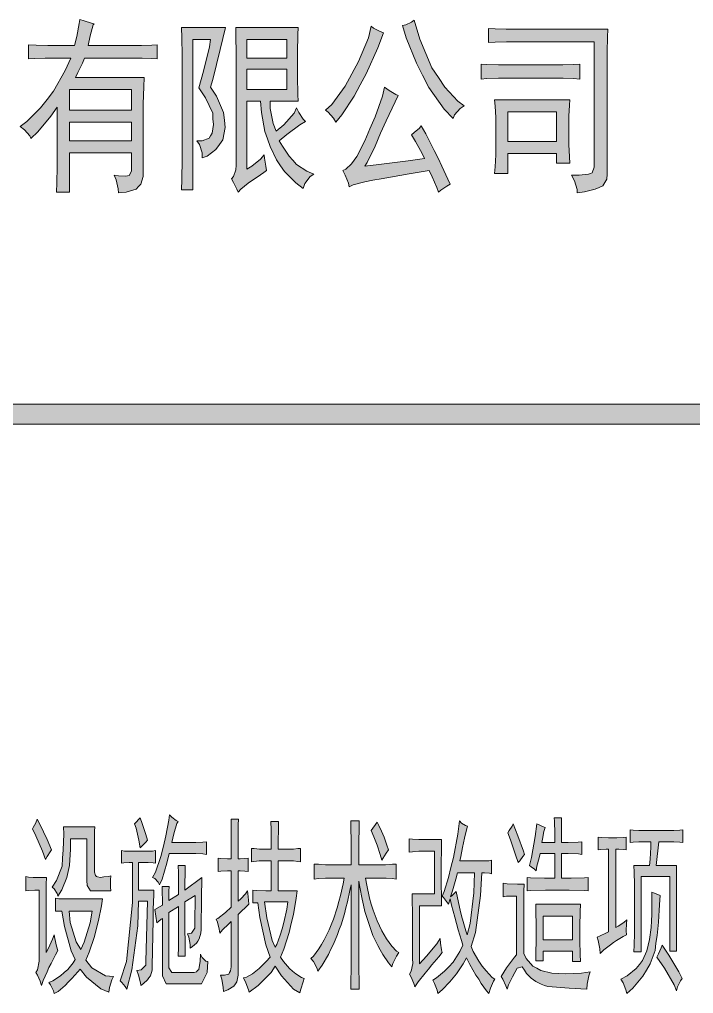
# Model space of a CAD drawing. Header units: millimetres. Extents: x -30643 to 86172, y -19411 to 63186.
# Drawn here: x 81743 to 83744, y -7456 to -4565 of the extents above; entities that cross this region are included whole.
import ezdxf

# ---------------------------------------------------------------- set-up
doc = ezdxf.new("R2010")
doc.units = ezdxf.units.MM

msp = doc.modelspace()

# ---------------------------------------------------------------- hatches: boundary and pattern name
h = msp.add_hatch(color=0)
h.paths.add_polyline_path([(81744.8, -4883.2), (81765.2, -4867.7), (81805.3, -4827.6), (81825, -4802.3), (81844, -4777.7), (81879.2, -4716.4), (81895.4, -4679.9), (81832.1, -4679.9), (81819.4, -4679.9), (81788.4, -4681.3), (81770.1, -4682), (81770.1, -4640.4), (81792.7, -4641.1), (81827.1, -4642.6), (81839.1, -4642.6), (81906, -4642.6), (81913, -4615.8), (81920.7, -4577.1), (81922.1, -4565.2), (81934.8, -4569.4), (81956.6, -4576.4), (81964.4, -4578.5), (81961.5, -4581.3), (81953.1, -4613.7), (81946.8, -4642.6), (82089.6, -4642.6), (82105.1, -4642.6), (82136.1, -4641.1), (82151.5, -4640.4), (82151.5, -4682), (82136.1, -4681.3), (82107.2, -4679.9), (82095.2, -4679.9), (81936.2, -4679.9), (81929.9, -4694.6), (81916.5, -4722.8), (81909.5, -4737.6), (82112.8, -4737.6), (82112.1, -4765), (82110.7, -4815), (82110.7, -4836.8), (82110.7, -5015.5), (82110.7, -5031), (82103.7, -5054.2), (82096.7, -5061.2), (82089.6, -5068.3), (82060.1, -5077.4), (82036.8, -5079.5), (82036.1, -5067.6), (82029.8, -5040.8), (82024.2, -5026.8), (82037.5, -5028.9), (82057.2, -5030.3), (82063.6, -5028.9), (82069.2, -5028.2), (82075.5, -5015.5), (82075.5, -5005), (82075.5, -4960.6), (81891.9, -4960.6), (81891.9, -5077.4), (81853.2, -5077.4), (81853.9, -5050), (81854.6, -5002.8), (81854.6, -4982.4), (81854.6, -4825.5), (81836.3, -4852.3), (81797.6, -4898.7), (81777.2, -4918.4), (81773.7, -4910.7), (81757.5, -4893.1)])
h.paths.add_polyline_path([(82075.5, -4834.7), (82075.5, -4772.7), (81891.9, -4772.7), (81891.9, -4834.7)])
h.paths.add_polyline_path([(82075.5, -4925.4), (82075.5, -4869.8), (81891.9, -4869.8), (81891.9, -4925.4)])
h = msp.add_hatch(color=0)
h.dxf.hatch_style = 2
h.paths.add_polyline_path([(82915, -4567.3), (82931.9, -4623.6), (82967.8, -4708.7), (82986.8, -4737.6), (83005.8, -4766.4), (83044.5, -4807.9), (83063.5, -4821.3), (83051.5, -4829), (83034.7, -4848), (83030.4, -4858.6), (83003.7, -4831.1), (82958.7, -4767.1), (82939.7, -4730.5), (82921.4, -4694.6), (82891.1, -4620), (82879.8, -4582.7), (82889.7, -4580.6), (82907.3, -4572.9)])
h = msp.add_hatch(color=0)
h.dxf.hatch_style = 2
h.paths.add_polyline_path([(82354.9, -4589.1), (82338.7, -4654.5), (82316.9, -4743.2), (82310.6, -4766.4), (82328.2, -4792.4), (82348.6, -4841), (82351.4, -4863.5), (82354.2, -4885.3), (82346.5, -4921.9), (82336.6, -4936), (82326.1, -4950.8), (82300.7, -4970.5), (82285.9, -4976.1), (82285.2, -4961.3), (82277.5, -4936), (82269.8, -4925.4), (82285.9, -4925.4), (82306.4, -4917.7), (82310.6, -4910), (82315.5, -4902.2), (82319, -4876.9), (82317.6, -4860), (82316.9, -4843.1), (82295.8, -4797.4), (82275.4, -4768.5), (82289.5, -4718.6), (82307.1, -4646.8), (82310.6, -4625), (82257.8, -4625), (82257.8, -5071.1), (82224, -5071.1), (82224.7, -5040.1), (82226.1, -4979.6), (82226.1, -4949.4), (82226.1, -4691.1), (82226.1, -4671.4), (82224.7, -4620), (82224, -4589.1)])
h = msp.add_hatch(color=0)
h.paths.add_polyline_path([(82570.2, -4589.1), (82569.5, -4609.5), (82568.8, -4664.4), (82568.8, -4699.6), (82568.8, -4734), (82569.5, -4788.2), (82570.2, -4807.9), (82487.2, -4807.9), (82487.2, -4829), (82496.3, -4873.4), (82505.5, -4896.6), (82528, -4877.6), (82558.3, -4843.1), (82565.3, -4827.6), (82572.3, -4841), (82585.7, -4861.4), (82592, -4867.7), (82575.9, -4877.6), (82537.2, -4906.4), (82513.9, -4925.4), (82523.8, -4941.6), (82544.2, -4970.5), (82554.7, -4982.4), (82565.3, -4995.1), (82596.3, -5015.5), (82616.7, -5024.7), (82606.1, -5031), (82589.9, -5052.1), (82585, -5066.9), (82563.2, -5050), (82530.1, -5016.2), (82518.2, -4999.3), (82506.2, -4981.7), (82487.2, -4942.3), (82479.5, -4919.8), (82471.7, -4897.3), (82461.9, -4841), (82459, -4807.9), (82418.2, -4807.9), (82418.2, -5009.2), (82433, -5000), (82458.3, -4979.6), (82469.6, -4967), (82471, -4976.8), (82474.5, -5000), (82476.6, -5013.4), (82468.9, -5019), (82448.5, -5033.1), (82435.1, -5042.2), (82422.5, -5051.4), (82400.6, -5069), (82392.2, -5077.4), (82388.7, -5069), (82378.8, -5048.6), (82372.5, -5038), (82378.1, -5031), (82385.2, -5011.3), (82386.6, -4997.9), (82386.6, -4686.9), (82386.6, -4664.4), (82385.9, -4615.8), (82385.2, -4589.1)])
h.paths.add_polyline_path([(82537.2, -4772.7), (82537.2, -4712.9), (82418.2, -4712.9), (82418.2, -4772.7)])
h.paths.add_polyline_path([(82537.2, -4679.9), (82537.2, -4625), (82418.2, -4625), (82418.2, -4679.9)])
h = msp.add_hatch(color=0)
h.dxf.hatch_style = 2
h.paths.add_polyline_path([(82823.6, -4604.6), (82806.7, -4648.9), (82772.2, -4726.3), (82754.6, -4759.4), (82737, -4792.4), (82700.4, -4848), (82682.1, -4869.8), (82675.1, -4857.9), (82659.6, -4840.3), (82651.9, -4834.7), (82670.2, -4817.1), (82709.6, -4762.9), (82730, -4726.3), (82749.7, -4689.7), (82779.2, -4619.3), (82787.7, -4584.9), (82794, -4590.5), (82811.6, -4600.3)])
h = msp.add_hatch(color=0)
h.dxf.hatch_style = 2
h.paths.add_polyline_path([(83489.9, -4594), (83488.5, -4617.9), (83487.8, -4660.9), (83487.8, -4679.9), (83487.8, -5024.7), (83487.1, -5038.7), (83475.2, -5058.4), (83463.9, -5063.4), (83452.6, -5068.3), (83421, -5076.7), (83399.2, -5079.5), (83399.2, -5069.7), (83390.7, -5043.7), (83381.6, -5026.8), (83404.8, -5026.8), (83432.9, -5024.7), (83438.6, -5022.5), (83443.5, -5020.4), (83449.1, -5003.5), (83449.1, -4989.5), (83449.1, -4631.3), (83204.9, -4631.3), (83189.5, -4631.3), (83155, -4632.7), (83136, -4633.4), (83136, -4591.9), (83155, -4592.6), (83188.1, -4594), (83203.5, -4594)])
h = msp.add_hatch(color=0)
h.dxf.hatch_style = 2
h.paths.add_polyline_path([(83345, -4699.6), (83356.2, -4699.6), (83387.2, -4698.9), (83406.9, -4697.4), (83406.9, -4741.8), (83387.9, -4740.4), (83357.6, -4739.7), (83346.4, -4739.7), (83182.4, -4739.7), (83165.5, -4739.7), (83131.1, -4740.4), (83113.5, -4741.8), (83113.5, -4697.4), (83131.1, -4698.9), (83165.5, -4699.6), (83182.4, -4699.6)])
h = msp.add_hatch(color=0)
h.dxf.hatch_style = 2
h.paths.add_polyline_path([(82945.3, -4978.2), (82938.3, -4962.7), (82918.6, -4927.5), (82906.6, -4907.8), (82915, -4900.8), (82930.5, -4887.4), (82936.1, -4881.1), (82949.5, -4905), (82974.1, -4953.6), (82986.1, -4976.8), (82997.4, -5000.7), (83015, -5038.7), (83021.3, -5053.5), (83011.4, -5059.8), (82994.5, -5071.8), (82987.5, -5077.4), (82982.6, -5064.1), (82968.5, -5032.4), (82959.4, -5013.4), (82900.3, -5023.2), (82816.5, -5038), (82792.6, -5042.2), (82768, -5046.5), (82733.5, -5056.3), (82722.2, -5061.9), (82720.1, -5051.4), (82710.3, -5026.8), (82703.2, -5013.4), (82711.7, -5009.2), (82728.6, -4993.7), (82737, -4982.4), (82744.7, -4971.9), (82768, -4925.4), (82783.4, -4889.5), (82798.9, -4854.4), (82820.7, -4792.4), (82827.1, -4766.4), (82840.4, -4776.3), (82860.1, -4788.2), (82867.2, -4790.3), (82858, -4809.3), (82832, -4865.6), (82815.1, -4902.9), (82798.9, -4940.9), (82775.7, -4989.5), (82768.7, -5000), (82809.5, -4995.8), (82897.4, -4984.5)])
h = msp.add_hatch(color=0)
h.paths.add_polyline_path([(83376.6, -4803.7), (83375.9, -4819.2), (83374.5, -4852.3), (83374.5, -4869.8), (83374.5, -4918.4), (83374.5, -4936), (83375.9, -4972.6), (83376.6, -4991.6), (83337.9, -4991.6), (83337.9, -4962.7), (83193, -4962.7), (83193, -5022.5), (83153.6, -5022.5), (83155.7, -5002.8), (83157.1, -4967), (83157.1, -4951.5), (83157.1, -4869.8), (83157.1, -4855.8), (83155.7, -4822.7), (83153.6, -4803.7)])
h.paths.add_polyline_path([(83337.9, -4927.5), (83337.9, -4838.9), (83193, -4838.9), (83193, -4927.5)])
h = msp.add_hatch(color=0)
h.dxf.hatch_style = 2
h.paths.add_polyline_path([(77371.4, -5766.3), (77371.4, -5707.2), (84229.5, -5707.2), (84229.5, -5766.3)])
h = msp.add_hatch(color=0)
h.dxf.hatch_style = 2
h.paths.add_polyline_path([(82101.6, -6934.4), (82107.2, -6951.3), (82117.8, -6984.4), (82122.7, -7000.6), (82117.8, -7006.2), (82107.2, -7017.5), (82101.6, -7023.1), (82097.4, -7000.6), (82089.6, -6965.4), (82084.7, -6952), (82089.6, -6947.8), (82097.4, -6938.7)])
h = msp.add_hatch(color=0)
h.dxf.hatch_style = 2
h.paths.add_polyline_path([(82214.2, -6945.7), (82210.6, -6951.3), (82201.5, -6982.3), (82195.2, -7007.6), (82257.1, -7007.6), (82266.9, -7007.6), (82287.4, -7006.2), (82297.9, -7005.5), (82297.9, -7042.8), (82287.4, -7041.4), (82266.9, -7040.7), (82257.1, -7040.7), (82187.4, -7040.7), (82180.4, -7069.5), (82166.3, -7116), (82158.6, -7133.6), (82155.1, -7125.8), (82144.5, -7114.6), (82138.2, -7111.1), (82146.6, -7095.6), (82162.8, -7049.1), (82170.5, -7018.2), (82177.6, -6987.9), (82186.7, -6941.5), (82188.8, -6926), (82195.9, -6932.3), (82208.5, -6942.2)])
h = msp.add_hatch(color=0)
h.dxf.hatch_style = 2
h.paths.add_polyline_path([(83303.5, -6963.3), (83299.9, -6975.3), (83295.7, -6997.8), (83294.3, -7007.6), (83332.3, -7007.6), (83332.3, -6980.9), (83331.6, -6944.3), (83330.9, -6934.4), (83352.7, -6934.4), (83352.7, -6945.7), (83352, -6982.3), (83352, -7007.6), (83371.7, -7007.6), (83402, -7006.2), (83412.5, -7005.5), (83412.5, -7042.8), (83402.7, -7041.4), (83372.4, -7040.7), (83352, -7040.7), (83352, -7113.2), (83380.9, -7113.2), (83421, -7112.5), (83431.5, -7111.1), (83431.5, -7151.2), (83421, -7149.8), (83375.2, -7149.1), (83340.1, -7149.1), (83304.9, -7149.1), (83260.5, -7149.8), (83250, -7151.2), (83250, -7111.1), (83260.5, -7112.5), (83301.4, -7113.2), (83332.3, -7113.2), (83332.3, -7040.7), (83288.7, -7040.7), (83285.9, -7052.7), (83279.5, -7078), (83276.7, -7091.4), (83271.8, -7087.1), (83261.9, -7079.4), (83257, -7075.9), (83263.4, -7052), (83274.6, -6990), (83278.8, -6952), (83284.5, -6954.1), (83296.4, -6959.8)])
h = msp.add_hatch(color=0)
h.dxf.hatch_style = 2
h.paths.add_polyline_path([(81795.5, -6938.7), (81803.9, -6953.4), (81825.7, -6998.5), (81838.4, -7029.4), (81834.2, -7035.1), (81825, -7049.1), (81820.8, -7058.3), (81811.7, -7033), (81791.3, -6987.9), (81781.4, -6967.5), (81784.2, -6963.3), (81791.3, -6949.2)])
h = msp.add_hatch(color=0)
h.dxf.hatch_style = 2
h.paths.add_polyline_path([(81963.7, -7151.2), (81953.8, -7151.2), (81944, -7135.7), (81943.3, -7120.2), (81943.3, -6996.4), (81894.7, -6996.4), (81894.7, -7027.3), (81891.2, -7075.9), (81887.7, -7093.5), (81884.1, -7111.1), (81868.7, -7147.7), (81857.4, -7166.7), (81855.3, -7158.9), (81846.1, -7145.5), (81839.8, -7139.9), (81853.2, -7120.9), (81869.4, -7078), (81870.8, -7054.1), (81872.9, -7029.4), (81874.3, -6983), (81873.6, -6961.2), (81966.5, -6961.2), (81965.8, -6974.5), (81965.8, -7007.6), (81965.8, -7027.3), (81965.8, -7087.1), (81965.8, -7095.6), (81968.6, -7106.1), (81971.4, -7108.2), (81974.9, -7109.7), (81983.4, -7111.1), (81989, -7110.4), (81993.9, -7109.7), (82007.3, -7108.2), (82014.3, -7106.8), (82012.9, -7118.1), (82012.9, -7139.9), (82014.3, -7151.2)])
h = msp.add_hatch(color=0)
h.dxf.hatch_style = 2
h.paths.add_polyline_path([(82420.3, -7151.2), (82421, -7158.9), (82423.2, -7178.6), (82423.9, -7190.6), (82416.1, -7198.3), (82399.9, -7213.8), (82392.2, -7221.5), (82392.2, -7387.6), (82392.2, -7401), (82388.7, -7420.7), (82384.5, -7427), (82379.5, -7434.1), (82361.9, -7444.6), (82348.6, -7449.5), (82347.9, -7438.3), (82343.6, -7413.6), (82340.1, -7401), (82351.4, -7401.7), (82364.8, -7398.2), (82366.9, -7393.2), (82369.7, -7388.3), (82371.8, -7376.3), (82371.8, -7370), (82371.8, -7241.9), (82363.3, -7249.7), (82345.8, -7267.3), (82338, -7277.1), (82335.9, -7265.2), (82331, -7244.1), (82326.8, -7234.9), (82332.4, -7232.8), (82354.9, -7215.2), (82371.8, -7199.7), (82371.8, -7091.4), (82360.5, -7091.4), (82340.8, -7092.8), (82333.1, -7093.5), (82333.1, -7054.1), (82340.8, -7054.8), (82360.5, -7056.2), (82371.8, -7056.2), (82371.8, -7016.1), (82371.8, -6957.7), (82371.1, -6938.7), (82392.9, -6938.7), (82392.2, -6955.5), (82392.2, -7014), (82392.2, -7056.2), (82397.8, -7056.2), (82412.6, -7054.8), (82421.8, -7054.1), (82421.8, -7093.5), (82412.6, -7092.8), (82397.8, -7091.4), (82392.2, -7091.4), (82392.2, -7182.1), (82399.9, -7175.1), (82414, -7159.6)])
h = msp.add_hatch(color=0)
h.paths.add_polyline_path([(82435.8, -7149.1), (82447.8, -7149.8), (82474.5, -7151.2), (82490, -7151.2), (82490, -7062.5), (82464.7, -7062.5), (82454.8, -7062.5), (82438.6, -7063.9), (82431.6, -7064.6), (82431.6, -7025.2), (82440, -7025.9), (82455.5, -7027.3), (82462.6, -7027.3), (82490, -7027.3), (82490, -7010.4), (82490, -6969.6), (82489.3, -6945.7), (82512.5, -6945.7), (82511.8, -6965.4), (82511.1, -7006.2), (82511.1, -7027.3), (82549.8, -7027.3), (82556.2, -7027.3), (82569.5, -7025.9), (82577.3, -7025.2), (82577.3, -7064.6), (82569.5, -7063.9), (82556.2, -7062.5), (82549.8, -7062.5), (82511.1, -7062.5), (82511.1, -7151.2), (82567.4, -7151.2), (82564.6, -7173), (82556.2, -7221.5), (82549.8, -7248.3), (82543.5, -7275), (82528, -7324.3), (82518.2, -7347.5), (82526.6, -7360.9), (82544.9, -7382), (82554, -7389.7), (82563.9, -7397.5), (82580.8, -7408.7), (82588.5, -7411.5), (82585, -7421.4), (82578, -7442.5), (82575.2, -7453.8), (82556.9, -7442.5), (82521, -7403.1), (82502.7, -7374.2), (82490.7, -7393.2), (82452, -7431.9), (82425.3, -7451.6), (82423.2, -7444.6), (82414.7, -7424.2), (82408.4, -7409.4), (82416.8, -7407.3), (82435.1, -7397.5), (82445, -7389.7), (82454.8, -7382), (82475.9, -7360.9), (82487.2, -7347.5), (82474.5, -7310.9), (82456.2, -7230.7), (82450.6, -7186.4), (82435.8, -7186.4)])
h.paths.add_polyline_path([(82470.3, -7184.2), (82477.3, -7231.4), (82493.5, -7298.9), (82502.7, -7318.6), (82507.6, -7310.2), (82517.5, -7282.8), (82523.1, -7263.8), (82528, -7244.8), (82536.5, -7205.4), (82540, -7184.2)])
h = msp.add_hatch(color=0)
h.dxf.hatch_style = 2
h.paths.add_polyline_path([(82727.9, -7073.8), (82727.9, -7031.5), (82727.9, -7005.5), (82727.2, -6961.2), (82726.4, -6943.6), (82751.8, -6943.6), (82751.8, -6963.3), (82751.1, -7007.6), (82751.1, -7031.5), (82751.1, -7073.8), (82820.7, -7073.8), (82829.9, -7073.8), (82850.3, -7072.4), (82861.6, -7071.7), (82861.6, -7116), (82851, -7114.6), (82831.3, -7113.2), (82821.4, -7113.2), (82770.8, -7113.2), (82774.3, -7134.3), (82782.7, -7173), (82787.7, -7190.6), (82793.3, -7208.2), (82805.3, -7240.5), (82811.6, -7254.6), (82818.6, -7269.4), (82832.7, -7294), (82840.4, -7304.6), (82848.2, -7315.1), (82862.3, -7329.9), (82869.3, -7334.1), (82862.3, -7345.4), (82851.7, -7366.5), (82848.2, -7376.3), (82838.3, -7364.4), (82821.4, -7339.8), (82813.7, -7326.4), (82806.7, -7313.7), (82792.6, -7283.5), (82786.3, -7265.9), (82779.9, -7248.3), (82768.7, -7212.4), (82764.4, -7194.1), (82760.9, -7175.8), (82753.9, -7139.9), (82751.1, -7122.3), (82751.1, -7365.1), (82751.1, -7382), (82751.8, -7420.7), (82751.8, -7442.5), (82726.4, -7442.5), (82727.2, -7420.7), (82727.9, -7382), (82727.9, -7365.1), (82727.9, -7133.6), (82724.3, -7149.8), (82716.6, -7184.2), (82712.4, -7201.8), (82708.2, -7219.4), (82698.3, -7251.8), (82692.7, -7265.9), (82687.7, -7280.6), (82675.1, -7309.5), (82667.3, -7324.3), (82660.3, -7339.8), (82641.3, -7372.1), (82629.3, -7389.7), (82625.8, -7379.9), (82616, -7360.9), (82608.2, -7352.4), (82616, -7344.7), (82632.2, -7323.6), (82639.9, -7310.2), (82647.6, -7296.8), (82662.4, -7267.3), (82668.7, -7251.8), (82675.1, -7235.6), (82686.3, -7201.1), (82691.3, -7182.8), (82696.2, -7164.5), (82703.9, -7130.1), (82706.7, -7113.2), (82660.3, -7113.2), (82651.9, -7113.2), (82630.7, -7114.6), (82618.1, -7116), (82618.1, -7071.7), (82630.7, -7072.4), (82651.2, -7073.8), (82659.6, -7073.8)])
h = msp.add_hatch(color=0)
h.dxf.hatch_style = 2
h.paths.add_polyline_path([(82805.3, -6947.8), (82809.5, -6957), (82817.9, -6974.5), (82821.4, -6983), (82825.7, -6992.1), (82834.1, -7015.4), (82839, -7029.4), (82832, -7039.3), (82822.1, -7054.8), (82819.3, -7060.4), (82813.7, -7042.8), (82804.6, -7015.4), (82801, -7005.5), (82797.5, -6995.7), (82790.5, -6978.8), (82787.7, -6972.4)])
h = msp.add_hatch(color=0)
h.paths.add_polyline_path([(83084.6, -7316.5), (83090.2, -7331.3), (83106.4, -7360.2), (83117, -7374.2), (83128.2, -7388.3), (83146.5, -7408.7), (83154.3, -7413.6), (83150.1, -7419.3), (83141.6, -7440.4), (83136.7, -7455.9), (83129.7, -7447.4), (83114.2, -7426.3), (83106.4, -7413.6), (83098, -7401.7), (83080.4, -7370), (83070.5, -7349.6), (83060.7, -7367.9), (83041, -7397.5), (83031.1, -7409.4), (83020.6, -7421.4), (82998.1, -7444.6), (82985.4, -7455.9), (82983.3, -7446), (82975.5, -7426.3), (82969.9, -7416.5), (82981.2, -7409.4), (83005.1, -7389.7), (83017.8, -7376.3), (83030.4, -7363), (83050.8, -7331.3), (83059.3, -7312.3), (83055.1, -7298.9), (83045.2, -7267.3), (83040.3, -7248.3), (83035.4, -7229.3), (83026.2, -7193.4), (83021.3, -7175.1), (83016.4, -7190.6), (83010.7, -7182.8), (83001.6, -7170.9), (82998.1, -7166.7), (83003.7, -7153.3), (83017.1, -7111.1), (83024.1, -7081.5), (83031.8, -7052), (83044.5, -6983), (83049.4, -6943.6), (83055.8, -6949.9), (83067.7, -6957.7), (83073.4, -6959.1), (83070.5, -6969.6), (83064.2, -6995), (83061.4, -7008.3), (83058.6, -7022.4), (83053, -7049.1), (83050.1, -7062.5), (83105.7, -7062.5), (83117, -7062.5), (83136.7, -7061.8), (83144.4, -7060.4), (83144.4, -7100.5), (83138.8, -7099.1), (83124, -7097.7), (83115.6, -7097.7), (83112.1, -7165.2), (83096.6, -7275)])
h.paths.add_polyline_path([(83022.7, -7168.8), (83027.6, -7165.2), (83036.1, -7157.5), (83039.6, -7153.3), (83043.1, -7172.3), (83051.5, -7208.2), (83055.8, -7225.1), (83060, -7241.9), (83068.4, -7270.1), (83072.7, -7281.4), (83081.1, -7248.3), (83092.4, -7156.8), (83094.5, -7097.7), (83043.8, -7097.7), (83038.9, -7116), (83028.3, -7151.2)])
h = msp.add_hatch(color=0)
h.dxf.hatch_style = 2
h.paths.add_polyline_path([(83242.2, -7042.8), (83238, -7049.1), (83228.9, -7061.8), (83223.9, -7067.4), (83216.2, -7044.2), (83200.7, -6999.9), (83193, -6978.8), (83197.2, -6972.4), (83205.7, -6959.1), (83209.2, -6952), (83222.5, -6987.9), (83239.4, -7033)])
h = msp.add_hatch(color=0)
h.dxf.hatch_style = 2
h.paths.add_polyline_path([(83545.5, -7281.4), (83535, -7287), (83515.3, -7298.2), (83506.8, -7304.6), (83497.7, -7310.9), (83478, -7326.4), (83466.7, -7336.9), (83466, -7323.6), (83461.1, -7298.9), (83458.3, -7288.4), (83466.7, -7284.9), (83483.6, -7277.1), (83492, -7272.9), (83492, -7027.3), (83485, -7027.3), (83469.5, -7028.7), (83461.1, -7029.4), (83461.1, -6992.1), (83470.9, -6992.8), (83492, -6994.3), (83504, -6994.3), (83516.7, -6994.3), (83536.4, -6992.8), (83544.1, -6992.1), (83544.1, -7029.4), (83537.8, -7028.7), (83522.3, -7027.3), (83513.2, -7027.3), (83513.2, -7259.5), (83520.2, -7256), (83537.1, -7244.8), (83546.2, -7237), (83545.5, -7248.3), (83544.8, -7270.1)])
h = msp.add_hatch(color=0)
h.dxf.hatch_style = 2
h.paths.add_polyline_path([(83676.4, -6972.4), (83685.6, -6972.4), (83703.2, -6971), (83712.3, -6969.6), (83712.3, -7007.6), (83703.2, -7006.2), (83685.6, -7005.5), (83676.4, -7005.5), (83641.2, -7005.5), (83639.8, -7023.1), (83635.6, -7058.3), (83633.5, -7075.9), (83694, -7075.9), (83694, -7092.8), (83693.3, -7128.7), (83693.3, -7149.1), (83693.3, -7259.5), (83693.3, -7273.6), (83694, -7308.8), (83694, -7329.9), (83673.6, -7329.9), (83673.6, -7109), (83589.2, -7109), (83589.2, -7332), (83567.3, -7332), (83568, -7312.3), (83568.8, -7277.1), (83568.8, -7261.6), (83568.8, -7149.1), (83568.8, -7132.2), (83568, -7095.6), (83567.3, -7075.9), (83613.8, -7075.9), (83615.2, -7056.9), (83617.3, -7021.7), (83618, -7005.5), (83590.6, -7005.5), (83582.1, -7005.5), (83565.2, -7006.2), (83556.1, -7007.6), (83556.1, -6969.6), (83565.2, -6971), (83582.1, -6972.4), (83590.6, -6972.4)])
h = msp.add_hatch(color=0)
h.dxf.hatch_style = 2
h.paths.add_polyline_path([(82996, -6998.5), (82996, -7023.8), (82995.3, -7075.2), (82995.3, -7100.5), (82995.3, -7125.8), (82996, -7173), (82996, -7195.5), (82931.2, -7195.5), (82931.2, -7367.9), (82951.6, -7345.4), (82981.9, -7308.1), (82991.7, -7292.6), (82993.1, -7306), (82996, -7326.4), (82998.1, -7334.1), (82988.2, -7346.8), (82967.8, -7370.7), (82957.3, -7383.4), (82947.4, -7395.3), (82927, -7421.4), (82916.4, -7436.2), (82913.6, -7426.3), (82905.9, -7407.3), (82901, -7398.2), (82905.9, -7389.7), (82910.8, -7366.5), (82910.1, -7352.4), (82910.1, -7230.7), (82910.1, -7215.2), (82909.4, -7180), (82908.7, -7159.6), (82975.5, -7159.6), (82975.5, -7033.7), (82939, -7033.7), (82929.1, -7033.7), (82910.1, -7035.1), (82900.3, -7036.5), (82900.3, -6996.4), (82910.1, -6997.8), (82929.1, -6998.5), (82939, -6998.5)])
h = msp.add_hatch(color=0)
h.dxf.hatch_style = 2
h.paths.add_polyline_path([(82146.6, -7069.5), (82139.6, -7068.1), (82125.5, -7067.4), (82117.8, -7067.4), (82096.7, -7067.4), (82096.7, -7149.1), (82142.4, -7149.1), (82141.7, -7162.4), (82140.3, -7206.1), (82140.3, -7237), (82136.8, -7374.2), (82136.8, -7386.2), (82132.5, -7403.8), (82127.6, -7409.4), (82123.4, -7415.1), (82111.4, -7426.3), (82103.7, -7431.9), (82102.3, -7424.2), (82096, -7401.7), (82091.7, -7387.6), (82104.4, -7385.5), (82117.8, -7372.1), (82117.8, -7360.9), (82122.7, -7182.1), (82096, -7182.1), (82094.5, -7254.6), (82077, -7385.5), (82061.5, -7442.5), (82057.2, -7434.8), (82047.4, -7422.8), (82041.8, -7418.6), (82060.8, -7360.9), (82079.1, -7185.7), (82078.4, -7067.4), (82069.2, -7067.4), (82053, -7068.1), (82046, -7069.5), (82046, -7031.5), (82055.1, -7033), (82079.8, -7033.7), (82096, -7033.7), (82112.1, -7033.7), (82138.2, -7033), (82146.6, -7031.5)])
h = msp.add_hatch(color=0)
h.dxf.hatch_style = 2
h.paths.add_polyline_path([(82167.7, -7193.4), (82167.7, -7180.7), (82167, -7153.3), (82166.3, -7137.8), (82187.4, -7137.8), (82186.7, -7151.9), (82186.7, -7173), (82186.7, -7180), (82214.9, -7162.4), (82214.9, -7141.3), (82214.9, -7097.7), (82214.2, -7075.9), (82235.3, -7075.9), (82234.6, -7095.6), (82233.9, -7132.2), (82233.9, -7149.1), (82284.5, -7111.1), (82284.5, -7128), (82283.8, -7156.8), (82283.8, -7168.8), (82282.4, -7265.9), (82281.7, -7277.1), (82276.8, -7294), (82272.6, -7300.4), (82269.1, -7306), (82257.1, -7316.5), (82249.4, -7321.5), (82249.4, -7310.2), (82245.8, -7289.1), (82241.6, -7279.2), (82253.6, -7277.1), (82264.1, -7262.4), (82264.1, -7250.4), (82264.8, -7164.5), (82233.9, -7184.2), (82233.9, -7244.1), (82234.6, -7324.3), (82235.3, -7345.4), (82214.2, -7345.4), (82214.9, -7318.6), (82214.9, -7244.8), (82214.9, -7197.6), (82186.7, -7215.2), (82186.7, -7365.1), (82186.7, -7379.9), (82195.9, -7393.9), (82205, -7393.9), (82256.4, -7393.9), (82261.3, -7393.9), (82269.1, -7391.1), (82271.9, -7387.6), (82275.4, -7384.1), (82279.6, -7360.2), (82280.3, -7339.1), (82285.2, -7348.9), (82296.5, -7360.2), (82302.1, -7360.9), (82300, -7393.9), (82283.8, -7427), (82270.5, -7427), (82189.5, -7427), (82179, -7427), (82167.7, -7403.1), (82167.7, -7378.5), (82167.7, -7232.8), (82163.5, -7234.9), (82155.8, -7241.9), (82150.8, -7246.2), (82144.5, -7206.1)])
h = msp.add_hatch(color=0)
h.dxf.hatch_style = 2
h.paths.add_polyline_path([(81822.9, -7111.1), (81822.2, -7131.5), (81822.2, -7175.1), (81822.2, -7199.7), (81822.2, -7334.1), (81829.3, -7321.5), (81841.2, -7294.7), (81846.1, -7281.4), (81847.6, -7292.6), (81853.2, -7315.8), (81857.4, -7327.8), (81850.4, -7341.2), (81837, -7366.5), (81830.7, -7378.5), (81825, -7391.1), (81813.8, -7417.2), (81808.8, -7431.9), (81804.6, -7419.3), (81796.2, -7401), (81792, -7393.9), (81796.2, -7385.5), (81801.1, -7360.2), (81801.1, -7343.3), (81801.1, -7149.1), (81789.1, -7149.1), (81770.1, -7149.8), (81762.4, -7151.2), (81762.4, -7109), (81769.4, -7110.4), (81784.2, -7111.1), (81792, -7111.1)])
h = msp.add_hatch(color=0)
h.dxf.hatch_style = 2
h.paths.add_polyline_path([(83173.3, -7405.2), (83189.5, -7379.9), (83212.7, -7347.5), (83219, -7341.2), (83219, -7166.7), (83209.2, -7166.7), (83188.8, -7167.4), (83179.6, -7168.8), (83179.6, -7128.7), (83190.9, -7130.1), (83221.8, -7131.5), (83241.5, -7131.5), (83240.8, -7151.9), (83240.1, -7185.7), (83240.1, -7197.6), (83240.1, -7336.9), (83247.2, -7352.4), (83266.9, -7374.2), (83278.8, -7380.6), (83290.8, -7387.6), (83323.9, -7395.3), (83344.3, -7396.1), (83364.7, -7397.5), (83411.8, -7395.3), (83437.9, -7391.8), (83433.6, -7403.1), (83428.7, -7428.4), (83428, -7442.5), (83375.2, -7440.4), (83311.9, -7434.8), (83302.1, -7431.9), (83292.2, -7428.4), (83276, -7420), (83269, -7415.1), (83262.7, -7410.1), (83248.6, -7396.1), (83242.2, -7386.2), (83235.2, -7377.1), (83221.1, -7380.6), (83214.1, -7393.2), (83206.4, -7405.9), (83195.1, -7430.5), (83190.9, -7442.5), (83186.7, -7432.6), (83178.2, -7413.6)])
h = msp.add_hatch(color=0)
h.dxf.hatch_style = 2
h.paths.add_polyline_path([(83645.5, -7164.5), (83644.7, -7177.9), (83642.6, -7208.2), (83641.2, -7226.5), (83640.5, -7244.1), (83636.3, -7283.5), (83632.8, -7306), (83630, -7327.8), (83615.9, -7367.9), (83604.6, -7386.2), (83594.1, -7404.5), (83564.5, -7439.7), (83546.2, -7455.9), (83543.4, -7444.6), (83535, -7424.2), (83528.6, -7413.6), (83546.9, -7403.8), (83574.4, -7382), (83583.5, -7370), (83592.7, -7357.4), (83606, -7329.2), (83609.6, -7312.3), (83613.8, -7295.4), (83618.7, -7259.5), (83619.4, -7240.5), (83620.1, -7221.5), (83620.1, -7178.6), (83620.1, -7155.4), (83625.7, -7157.5), (83638.4, -7162.4)])
h = msp.add_hatch(color=0)
h.paths.add_polyline_path([(81850.4, -7173), (81859.5, -7174.4), (81879.2, -7175.1), (81890.5, -7175.1), (81989.7, -7175.1), (81986.9, -7195.5), (81977.7, -7239.1), (81971.4, -7262.4), (81965.8, -7286.3), (81950.3, -7333.4), (81940.4, -7356.6), (81958, -7379.9), (81998.8, -7403.8), (82022.1, -7405.2), (82017.1, -7415.1), (82010.8, -7438.3), (82008.7, -7451.6), (81984.8, -7441.8), (81942.5, -7407.3), (81923.5, -7383.4), (81916.5, -7391.8), (81898.9, -7411.5), (81889.1, -7421.4), (81879.2, -7431.9), (81858.1, -7449.5), (81846.1, -7455.9), (81844, -7447.4), (81835.6, -7430.5), (81830, -7422.8), (81841.9, -7418.6), (81864.4, -7403.8), (81875.7, -7393.9), (81886.3, -7384.1), (81902.4, -7364.4), (81908.1, -7354.5), (81896.1, -7329.2), (81876.4, -7257.4), (81868.7, -7211), (81850.4, -7211)])
h.paths.add_polyline_path([(81925, -7325.7), (81935.5, -7303.2), (81953.1, -7246.2), (81958.7, -7211), (81890.5, -7211), (81894, -7244.8), (81911.6, -7302.5)])
h = msp.add_hatch(color=0)
h.paths.add_polyline_path([(83408.3, -7190.6), (83407.6, -7213.1), (83406.9, -7256), (83406.9, -7277.1), (83406.9, -7298.2), (83407.6, -7339.8), (83408.3, -7360.9), (83385.1, -7360.9), (83385.1, -7329.9), (83297.8, -7329.9), (83297.8, -7358.8), (83276, -7358.8), (83276, -7337.6), (83276.7, -7295.4), (83276.7, -7275), (83276.7, -7253.9), (83276, -7211.7), (83276, -7190.6)])
h.paths.add_polyline_path([(83385.1, -7296.8), (83385.1, -7226.5), (83297.8, -7226.5), (83297.8, -7296.8)])
h = msp.add_hatch(color=0)
h.dxf.hatch_style = 2
h.paths.add_polyline_path([(83651.1, -7312.3), (83670.8, -7341.9), (83700.3, -7391.8), (83710.9, -7411.5), (83705.3, -7418.6), (83696.8, -7436.2), (83693.3, -7447.4), (83687, -7430.5), (83658.1, -7380.6), (83634.9, -7347.5), (83640.5, -7337.6), (83648.3, -7320.1)])

# ---------------------------------------------------------------- linework, layer by layer
at = {"color": 0, "lineweight": 0}
for points in [[(81744.8, -4883.2), (81765.2, -4867.7), (81805.3, -4827.6), (81825, -4802.3), (81844, -4777.7), (81879.2, -4716.4), (81895.4, -4679.9), (81832.1, -4679.9), (81819.4, -4679.9), (81788.4, -4681.3), (81770.1, -4682), (81770.1, -4640.4), (81792.7, -4641.1), (81827.1, -4642.6), (81839.1, -4642.6), (81906, -4642.6), (81913, -4615.8), (81920.7, -4577.1), (81922.1, -4565.2), (81934.8, -4569.4), (81956.6, -4576.4), (81964.4, -4578.5), (81961.5, -4581.3), (81953.1, -4613.7), (81946.8, -4642.6), (82089.6, -4642.6), (82105.1, -4642.6), (82136.1, -4641.1), (82151.5, -4640.4), (82151.5, -4682), (82136.1, -4681.3), (82107.2, -4679.9), (82095.2, -4679.9), (81936.2, -4679.9), (81929.9, -4694.6), (81916.5, -4722.8), (81909.5, -4737.6), (82112.8, -4737.6), (82112.1, -4765), (82110.7, -4815), (82110.7, -4836.8), (82110.7, -5015.5), (82110.7, -5031), (82103.7, -5054.2), (82096.7, -5061.2), (82089.6, -5068.3), (82060.1, -5077.4), (82036.8, -5079.5), (82036.1, -5067.6), (82029.8, -5040.8), (82024.2, -5026.8), (82037.5, -5028.9), (82057.2, -5030.3), (82063.6, -5028.9), (82069.2, -5028.2), (82075.5, -5015.5), (82075.5, -5005), (82075.5, -4960.6), (81891.9, -4960.6), (81891.9, -5077.4), (81853.2, -5077.4), (81853.9, -5050), (81854.6, -5002.8), (81854.6, -4982.4), (81854.6, -4825.5), (81836.3, -4852.3), (81797.6, -4898.7), (81777.2, -4918.4), (81773.7, -4910.7), (81757.5, -4893.1)], [(82915, -4567.3), (82931.9, -4623.6), (82967.8, -4708.7), (82986.8, -4737.6), (83005.8, -4766.4), (83044.5, -4807.9), (83063.5, -4821.3), (83051.5, -4829), (83034.7, -4848), (83030.4, -4858.6), (83003.7, -4831.1), (82958.7, -4767.1), (82939.7, -4730.5), (82921.4, -4694.6), (82891.1, -4620), (82879.8, -4582.7), (82889.7, -4580.6), (82907.3, -4572.9)], [(82354.9, -4589.1), (82338.7, -4654.5), (82316.9, -4743.2), (82310.6, -4766.4), (82328.2, -4792.4), (82348.6, -4841), (82351.4, -4863.5), (82354.2, -4885.3), (82346.5, -4921.9), (82336.6, -4936), (82326.1, -4950.8), (82300.7, -4970.5), (82285.9, -4976.1), (82285.2, -4961.3), (82277.5, -4936), (82269.8, -4925.4), (82285.9, -4925.4), (82306.4, -4917.7), (82310.6, -4910), (82315.5, -4902.2), (82319, -4876.9), (82317.6, -4860), (82316.9, -4843.1), (82295.8, -4797.4), (82275.4, -4768.5), (82289.5, -4718.6), (82307.1, -4646.8), (82310.6, -4625), (82257.8, -4625), (82257.8, -5071.1), (82224, -5071.1), (82224.7, -5040.1), (82226.1, -4979.6), (82226.1, -4949.4), (82226.1, -4691.1), (82226.1, -4671.4), (82224.7, -4620), (82224, -4589.1)], [(82570.2, -4589.1), (82569.5, -4609.5), (82568.8, -4664.4), (82568.8, -4699.6), (82568.8, -4734), (82569.5, -4788.2), (82570.2, -4807.9), (82487.2, -4807.9), (82487.2, -4829), (82496.3, -4873.4), (82505.5, -4896.6), (82528, -4877.6), (82558.3, -4843.1), (82565.3, -4827.6), (82572.3, -4841), (82585.7, -4861.4), (82592, -4867.7), (82575.9, -4877.6), (82537.2, -4906.4), (82513.9, -4925.4), (82523.8, -4941.6), (82544.2, -4970.5), (82554.7, -4982.4), (82565.3, -4995.1), (82596.3, -5015.5), (82616.7, -5024.7), (82606.1, -5031), (82589.9, -5052.1), (82585, -5066.9), (82563.2, -5050), (82530.1, -5016.2), (82518.2, -4999.3), (82506.2, -4981.7), (82487.2, -4942.3), (82479.5, -4919.8), (82471.7, -4897.3), (82461.9, -4841), (82459, -4807.9), (82418.2, -4807.9), (82418.2, -5009.2), (82433, -5000), (82458.3, -4979.6), (82469.6, -4967), (82471, -4976.8), (82474.5, -5000), (82476.6, -5013.4), (82468.9, -5019), (82448.5, -5033.1), (82435.1, -5042.2), (82422.5, -5051.4), (82400.6, -5069), (82392.2, -5077.4), (82388.7, -5069), (82378.8, -5048.6), (82372.5, -5038), (82378.1, -5031), (82385.2, -5011.3), (82386.6, -4997.9), (82386.6, -4686.9), (82386.6, -4664.4), (82385.9, -4615.8), (82385.2, -4589.1)], [(82823.6, -4604.6), (82806.7, -4648.9), (82772.2, -4726.3), (82754.6, -4759.4), (82737, -4792.4), (82700.4, -4848), (82682.1, -4869.8), (82675.1, -4857.9), (82659.6, -4840.3), (82651.9, -4834.7), (82670.2, -4817.1), (82709.6, -4762.9), (82730, -4726.3), (82749.7, -4689.7), (82779.2, -4619.3), (82787.7, -4584.9), (82794, -4590.5), (82811.6, -4600.3)], [(83489.9, -4594), (83488.5, -4617.9), (83487.8, -4660.9), (83487.8, -4679.9), (83487.8, -5024.7), (83487.1, -5038.7), (83475.2, -5058.4), (83463.9, -5063.4), (83452.6, -5068.3), (83421, -5076.7), (83399.2, -5079.5), (83399.2, -5069.7), (83390.7, -5043.7), (83381.6, -5026.8), (83404.8, -5026.8), (83432.9, -5024.7), (83438.6, -5022.5), (83443.5, -5020.4), (83449.1, -5003.5), (83449.1, -4989.5), (83449.1, -4631.3), (83204.9, -4631.3), (83189.5, -4631.3), (83155, -4632.7), (83136, -4633.4), (83136, -4591.9), (83155, -4592.6), (83188.1, -4594), (83203.5, -4594)], [(82537.2, -4679.9), (82537.2, -4625), (82418.2, -4625), (82418.2, -4679.9)], [(83345, -4699.6), (83356.2, -4699.6), (83387.2, -4698.9), (83406.9, -4697.4), (83406.9, -4741.8), (83387.9, -4740.4), (83357.6, -4739.7), (83346.4, -4739.7), (83182.4, -4739.7), (83165.5, -4739.7), (83131.1, -4740.4), (83113.5, -4741.8), (83113.5, -4697.4), (83131.1, -4698.9), (83165.5, -4699.6), (83182.4, -4699.6)], [(82537.2, -4772.7), (82537.2, -4712.9), (82418.2, -4712.9), (82418.2, -4772.7)], [(82945.3, -4978.2), (82938.3, -4962.7), (82918.6, -4927.5), (82906.6, -4907.8), (82915, -4900.8), (82930.5, -4887.4), (82936.1, -4881.1), (82949.5, -4905), (82974.1, -4953.6), (82986.1, -4976.8), (82997.4, -5000.7), (83015, -5038.7), (83021.3, -5053.5), (83011.4, -5059.8), (82994.5, -5071.8), (82987.5, -5077.4), (82982.6, -5064.1), (82968.5, -5032.4), (82959.4, -5013.4), (82900.3, -5023.2), (82816.5, -5038), (82792.6, -5042.2), (82768, -5046.5), (82733.5, -5056.3), (82722.2, -5061.9), (82720.1, -5051.4), (82710.3, -5026.8), (82703.2, -5013.4), (82711.7, -5009.2), (82728.6, -4993.7), (82737, -4982.4), (82744.7, -4971.9), (82768, -4925.4), (82783.4, -4889.5), (82798.9, -4854.4), (82820.7, -4792.4), (82827.1, -4766.4), (82840.4, -4776.3), (82860.1, -4788.2), (82867.2, -4790.3), (82858, -4809.3), (82832, -4865.6), (82815.1, -4902.9), (82798.9, -4940.9), (82775.7, -4989.5), (82768.7, -5000), (82809.5, -4995.8), (82897.4, -4984.5)], [(82075.5, -4834.7), (82075.5, -4772.7), (81891.9, -4772.7), (81891.9, -4834.7)], [(83376.6, -4803.7), (83375.9, -4819.2), (83374.5, -4852.3), (83374.5, -4869.8), (83374.5, -4918.4), (83374.5, -4936), (83375.9, -4972.6), (83376.6, -4991.6), (83337.9, -4991.6), (83337.9, -4962.7), (83193, -4962.7), (83193, -5022.5), (83153.6, -5022.5), (83155.7, -5002.8), (83157.1, -4967), (83157.1, -4951.5), (83157.1, -4869.8), (83157.1, -4855.8), (83155.7, -4822.7), (83153.6, -4803.7)], [(83337.9, -4927.5), (83337.9, -4838.9), (83193, -4838.9), (83193, -4927.5)], [(82075.5, -4925.4), (82075.5, -4869.8), (81891.9, -4869.8), (81891.9, -4925.4)], [(77371.4, -5766.3), (77371.4, -5707.2), (84229.5, -5707.2), (84229.5, -5766.3)], [(82101.6, -6934.4), (82107.2, -6951.3), (82117.8, -6984.4), (82122.7, -7000.6), (82117.8, -7006.2), (82107.2, -7017.5), (82101.6, -7023.1), (82097.4, -7000.6), (82089.6, -6965.4), (82084.7, -6952), (82089.6, -6947.8), (82097.4, -6938.7)], [(82214.2, -6945.7), (82210.6, -6951.3), (82201.5, -6982.3), (82195.2, -7007.6), (82257.1, -7007.6), (82266.9, -7007.6), (82287.4, -7006.2), (82297.9, -7005.5), (82297.9, -7042.8), (82287.4, -7041.4), (82266.9, -7040.7), (82257.1, -7040.7), (82187.4, -7040.7), (82180.4, -7069.5), (82166.3, -7116), (82158.6, -7133.6), (82155.1, -7125.8), (82144.5, -7114.6), (82138.2, -7111.1), (82146.6, -7095.6), (82162.8, -7049.1), (82170.5, -7018.2), (82177.6, -6987.9), (82186.7, -6941.5), (82188.8, -6926), (82195.9, -6932.3), (82208.5, -6942.2)], [(83303.5, -6963.3), (83299.9, -6975.3), (83295.7, -6997.8), (83294.3, -7007.6), (83332.3, -7007.6), (83332.3, -6980.9), (83331.6, -6944.3), (83330.9, -6934.4), (83352.7, -6934.4), (83352.7, -6945.7), (83352, -6982.3), (83352, -7007.6), (83371.7, -7007.6), (83402, -7006.2), (83412.5, -7005.5), (83412.5, -7042.8), (83402.7, -7041.4), (83372.4, -7040.7), (83352, -7040.7), (83352, -7113.2), (83380.9, -7113.2), (83421, -7112.5), (83431.5, -7111.1), (83431.5, -7151.2), (83421, -7149.8), (83375.2, -7149.1), (83340.1, -7149.1), (83304.9, -7149.1), (83260.5, -7149.8), (83250, -7151.2), (83250, -7111.1), (83260.5, -7112.5), (83301.4, -7113.2), (83332.3, -7113.2), (83332.3, -7040.7), (83288.7, -7040.7), (83285.9, -7052.7), (83279.5, -7078), (83276.7, -7091.4), (83271.8, -7087.1), (83261.9, -7079.4), (83257, -7075.9), (83263.4, -7052), (83274.6, -6990), (83278.8, -6952), (83284.5, -6954.1), (83296.4, -6959.8)], [(81795.5, -6938.7), (81803.9, -6953.4), (81825.7, -6998.5), (81838.4, -7029.4), (81834.2, -7035.1), (81825, -7049.1), (81820.8, -7058.3), (81811.7, -7033), (81791.3, -6987.9), (81781.4, -6967.5), (81784.2, -6963.3), (81791.3, -6949.2)], [(81963.7, -7151.2), (81953.8, -7151.2), (81944, -7135.7), (81943.3, -7120.2), (81943.3, -6996.4), (81894.7, -6996.4), (81894.7, -7027.3), (81891.2, -7075.9), (81887.7, -7093.5), (81884.1, -7111.1), (81868.7, -7147.7), (81857.4, -7166.7), (81855.3, -7158.9), (81846.1, -7145.5), (81839.8, -7139.9), (81853.2, -7120.9), (81869.4, -7078), (81870.8, -7054.1), (81872.9, -7029.4), (81874.3, -6983), (81873.6, -6961.2), (81966.5, -6961.2), (81965.8, -6974.5), (81965.8, -7007.6), (81965.8, -7027.3), (81965.8, -7087.1), (81965.8, -7095.6), (81968.6, -7106.1), (81971.4, -7108.2), (81974.9, -7109.7), (81983.4, -7111.1), (81989, -7110.4), (81993.9, -7109.7), (82007.3, -7108.2), (82014.3, -7106.8), (82012.9, -7118.1), (82012.9, -7139.9), (82014.3, -7151.2)], [(82420.3, -7151.2), (82421, -7158.9), (82423.2, -7178.6), (82423.9, -7190.6), (82416.1, -7198.3), (82399.9, -7213.8), (82392.2, -7221.5), (82392.2, -7387.6), (82392.2, -7401), (82388.7, -7420.7), (82384.5, -7427), (82379.5, -7434.1), (82361.9, -7444.6), (82348.6, -7449.5), (82347.9, -7438.3), (82343.6, -7413.6), (82340.1, -7401), (82351.4, -7401.7), (82364.8, -7398.2), (82366.9, -7393.2), (82369.7, -7388.3), (82371.8, -7376.3), (82371.8, -7370), (82371.8, -7241.9), (82363.3, -7249.7), (82345.8, -7267.3), (82338, -7277.1), (82335.9, -7265.2), (82331, -7244.1), (82326.8, -7234.9), (82332.4, -7232.8), (82354.9, -7215.2), (82371.8, -7199.7), (82371.8, -7091.4), (82360.5, -7091.4), (82340.8, -7092.8), (82333.1, -7093.5), (82333.1, -7054.1), (82340.8, -7054.8), (82360.5, -7056.2), (82371.8, -7056.2), (82371.8, -7016.1), (82371.8, -6957.7), (82371.1, -6938.7), (82392.9, -6938.7), (82392.2, -6955.5), (82392.2, -7014), (82392.2, -7056.2), (82397.8, -7056.2), (82412.6, -7054.8), (82421.8, -7054.1), (82421.8, -7093.5), (82412.6, -7092.8), (82397.8, -7091.4), (82392.2, -7091.4), (82392.2, -7182.1), (82399.9, -7175.1), (82414, -7159.6)], [(82435.8, -7149.1), (82447.8, -7149.8), (82474.5, -7151.2), (82490, -7151.2), (82490, -7062.5), (82464.7, -7062.5), (82454.8, -7062.5), (82438.6, -7063.9), (82431.6, -7064.6), (82431.6, -7025.2), (82440, -7025.9), (82455.5, -7027.3), (82462.6, -7027.3), (82490, -7027.3), (82490, -7010.4), (82490, -6969.6), (82489.3, -6945.7), (82512.5, -6945.7), (82511.8, -6965.4), (82511.1, -7006.2), (82511.1, -7027.3), (82549.8, -7027.3), (82556.2, -7027.3), (82569.5, -7025.9), (82577.3, -7025.2), (82577.3, -7064.6), (82569.5, -7063.9), (82556.2, -7062.5), (82549.8, -7062.5), (82511.1, -7062.5), (82511.1, -7151.2), (82567.4, -7151.2), (82564.6, -7173), (82556.2, -7221.5), (82549.8, -7248.3), (82543.5, -7275), (82528, -7324.3), (82518.2, -7347.5), (82526.6, -7360.9), (82544.9, -7382), (82554, -7389.7), (82563.9, -7397.5), (82580.8, -7408.7), (82588.5, -7411.5), (82585, -7421.4), (82578, -7442.5), (82575.2, -7453.8), (82556.9, -7442.5), (82521, -7403.1), (82502.7, -7374.2), (82490.7, -7393.2), (82452, -7431.9), (82425.3, -7451.6), (82423.2, -7444.6), (82414.7, -7424.2), (82408.4, -7409.4), (82416.8, -7407.3), (82435.1, -7397.5), (82445, -7389.7), (82454.8, -7382), (82475.9, -7360.9), (82487.2, -7347.5), (82474.5, -7310.9), (82456.2, -7230.7), (82450.6, -7186.4), (82435.8, -7186.4)], [(82727.9, -7073.8), (82727.9, -7031.5), (82727.9, -7005.5), (82727.2, -6961.2), (82726.4, -6943.6), (82751.8, -6943.6), (82751.8, -6963.3), (82751.1, -7007.6), (82751.1, -7031.5), (82751.1, -7073.8), (82820.7, -7073.8), (82829.9, -7073.8), (82850.3, -7072.4), (82861.6, -7071.7), (82861.6, -7116), (82851, -7114.6), (82831.3, -7113.2), (82821.4, -7113.2), (82770.8, -7113.2), (82774.3, -7134.3), (82782.7, -7173), (82787.7, -7190.6), (82793.3, -7208.2), (82805.3, -7240.5), (82811.6, -7254.6), (82818.6, -7269.4), (82832.7, -7294), (82840.4, -7304.6), (82848.2, -7315.1), (82862.3, -7329.9), (82869.3, -7334.1), (82862.3, -7345.4), (82851.7, -7366.5), (82848.2, -7376.3), (82838.3, -7364.4), (82821.4, -7339.8), (82813.7, -7326.4), (82806.7, -7313.7), (82792.6, -7283.5), (82786.3, -7265.9), (82779.9, -7248.3), (82768.7, -7212.4), (82764.4, -7194.1), (82760.9, -7175.8), (82753.9, -7139.9), (82751.1, -7122.3), (82751.1, -7365.1), (82751.1, -7382), (82751.8, -7420.7), (82751.8, -7442.5), (82726.4, -7442.5), (82727.2, -7420.7), (82727.9, -7382), (82727.9, -7365.1), (82727.9, -7133.6), (82724.3, -7149.8), (82716.6, -7184.2), (82712.4, -7201.8), (82708.2, -7219.4), (82698.3, -7251.8), (82692.7, -7265.9), (82687.7, -7280.6), (82675.1, -7309.5), (82667.3, -7324.3), (82660.3, -7339.8), (82641.3, -7372.1), (82629.3, -7389.7), (82625.8, -7379.9), (82616, -7360.9), (82608.2, -7352.4), (82616, -7344.7), (82632.2, -7323.6), (82639.9, -7310.2), (82647.6, -7296.8), (82662.4, -7267.3), (82668.7, -7251.8), (82675.1, -7235.6), (82686.3, -7201.1), (82691.3, -7182.8), (82696.2, -7164.5), (82703.9, -7130.1), (82706.7, -7113.2), (82660.3, -7113.2), (82651.9, -7113.2), (82630.7, -7114.6), (82618.1, -7116), (82618.1, -7071.7), (82630.7, -7072.4), (82651.2, -7073.8), (82659.6, -7073.8)], [(82805.3, -6947.8), (82809.5, -6957), (82817.9, -6974.5), (82821.4, -6983), (82825.7, -6992.1), (82834.1, -7015.4), (82839, -7029.4), (82832, -7039.3), (82822.1, -7054.8), (82819.3, -7060.4), (82813.7, -7042.8), (82804.6, -7015.4), (82801, -7005.5), (82797.5, -6995.7), (82790.5, -6978.8), (82787.7, -6972.4)], [(83084.6, -7316.5), (83090.2, -7331.3), (83106.4, -7360.2), (83117, -7374.2), (83128.2, -7388.3), (83146.5, -7408.7), (83154.3, -7413.6), (83150.1, -7419.3), (83141.6, -7440.4), (83136.7, -7455.9), (83129.7, -7447.4), (83114.2, -7426.3), (83106.4, -7413.6), (83098, -7401.7), (83080.4, -7370), (83070.5, -7349.6), (83060.7, -7367.9), (83041, -7397.5), (83031.1, -7409.4), (83020.6, -7421.4), (82998.1, -7444.6), (82985.4, -7455.9), (82983.3, -7446), (82975.5, -7426.3), (82969.9, -7416.5), (82981.2, -7409.4), (83005.1, -7389.7), (83017.8, -7376.3), (83030.4, -7363), (83050.8, -7331.3), (83059.3, -7312.3), (83055.1, -7298.9), (83045.2, -7267.3), (83040.3, -7248.3), (83035.4, -7229.3), (83026.2, -7193.4), (83021.3, -7175.1), (83016.4, -7190.6), (83010.7, -7182.8), (83001.6, -7170.9), (82998.1, -7166.7), (83003.7, -7153.3), (83017.1, -7111.1), (83024.1, -7081.5), (83031.8, -7052), (83044.5, -6983), (83049.4, -6943.6), (83055.8, -6949.9), (83067.7, -6957.7), (83073.4, -6959.1), (83070.5, -6969.6), (83064.2, -6995), (83061.4, -7008.3), (83058.6, -7022.4), (83053, -7049.1), (83050.1, -7062.5), (83105.7, -7062.5), (83117, -7062.5), (83136.7, -7061.8), (83144.4, -7060.4), (83144.4, -7100.5), (83138.8, -7099.1), (83124, -7097.7), (83115.6, -7097.7), (83112.1, -7165.2), (83096.6, -7275)], [(83242.2, -7042.8), (83238, -7049.1), (83228.9, -7061.8), (83223.9, -7067.4), (83216.2, -7044.2), (83200.7, -6999.9), (83193, -6978.8), (83197.2, -6972.4), (83205.7, -6959.1), (83209.2, -6952), (83222.5, -6987.9), (83239.4, -7033)], [(83545.5, -7281.4), (83535, -7287), (83515.3, -7298.2), (83506.8, -7304.6), (83497.7, -7310.9), (83478, -7326.4), (83466.7, -7336.9), (83466, -7323.6), (83461.1, -7298.9), (83458.3, -7288.4), (83466.7, -7284.9), (83483.6, -7277.1), (83492, -7272.9), (83492, -7027.3), (83485, -7027.3), (83469.5, -7028.7), (83461.1, -7029.4), (83461.1, -6992.1), (83470.9, -6992.8), (83492, -6994.3), (83504, -6994.3), (83516.7, -6994.3), (83536.4, -6992.8), (83544.1, -6992.1), (83544.1, -7029.4), (83537.8, -7028.7), (83522.3, -7027.3), (83513.2, -7027.3), (83513.2, -7259.5), (83520.2, -7256), (83537.1, -7244.8), (83546.2, -7237), (83545.5, -7248.3), (83544.8, -7270.1)], [(83676.4, -6972.4), (83685.6, -6972.4), (83703.2, -6971), (83712.3, -6969.6), (83712.3, -7007.6), (83703.2, -7006.2), (83685.6, -7005.5), (83676.4, -7005.5), (83641.2, -7005.5), (83639.8, -7023.1), (83635.6, -7058.3), (83633.5, -7075.9), (83694, -7075.9), (83694, -7092.8), (83693.3, -7128.7), (83693.3, -7149.1), (83693.3, -7259.5), (83693.3, -7273.6), (83694, -7308.8), (83694, -7329.9), (83673.6, -7329.9), (83673.6, -7109), (83589.2, -7109), (83589.2, -7332), (83567.3, -7332), (83568, -7312.3), (83568.8, -7277.1), (83568.8, -7261.6), (83568.8, -7149.1), (83568.8, -7132.2), (83568, -7095.6), (83567.3, -7075.9), (83613.8, -7075.9), (83615.2, -7056.9), (83617.3, -7021.7), (83618, -7005.5), (83590.6, -7005.5), (83582.1, -7005.5), (83565.2, -7006.2), (83556.1, -7007.6), (83556.1, -6969.6), (83565.2, -6971), (83582.1, -6972.4), (83590.6, -6972.4)], [(82996, -6998.5), (82996, -7023.8), (82995.3, -7075.2), (82995.3, -7100.5), (82995.3, -7125.8), (82996, -7173), (82996, -7195.5), (82931.2, -7195.5), (82931.2, -7367.9), (82951.6, -7345.4), (82981.9, -7308.1), (82991.7, -7292.6), (82993.1, -7306), (82996, -7326.4), (82998.1, -7334.1), (82988.2, -7346.8), (82967.8, -7370.7), (82957.3, -7383.4), (82947.4, -7395.3), (82927, -7421.4), (82916.4, -7436.2), (82913.6, -7426.3), (82905.9, -7407.3), (82901, -7398.2), (82905.9, -7389.7), (82910.8, -7366.5), (82910.1, -7352.4), (82910.1, -7230.7), (82910.1, -7215.2), (82909.4, -7180), (82908.7, -7159.6), (82975.5, -7159.6), (82975.5, -7033.7), (82939, -7033.7), (82929.1, -7033.7), (82910.1, -7035.1), (82900.3, -7036.5), (82900.3, -6996.4), (82910.1, -6997.8), (82929.1, -6998.5), (82939, -6998.5)], [(82146.6, -7069.5), (82139.6, -7068.1), (82125.5, -7067.4), (82117.8, -7067.4), (82096.7, -7067.4), (82096.7, -7149.1), (82142.4, -7149.1), (82141.7, -7162.4), (82140.3, -7206.1), (82140.3, -7237), (82136.8, -7374.2), (82136.8, -7386.2), (82132.5, -7403.8), (82127.6, -7409.4), (82123.4, -7415.1), (82111.4, -7426.3), (82103.7, -7431.9), (82102.3, -7424.2), (82096, -7401.7), (82091.7, -7387.6), (82104.4, -7385.5), (82117.8, -7372.1), (82117.8, -7360.9), (82122.7, -7182.1), (82096, -7182.1), (82094.5, -7254.6), (82077, -7385.5), (82061.5, -7442.5), (82057.2, -7434.8), (82047.4, -7422.8), (82041.8, -7418.6), (82060.8, -7360.9), (82079.1, -7185.7), (82078.4, -7067.4), (82069.2, -7067.4), (82053, -7068.1), (82046, -7069.5), (82046, -7031.5), (82055.1, -7033), (82079.8, -7033.7), (82096, -7033.7), (82112.1, -7033.7), (82138.2, -7033), (82146.6, -7031.5)], [(82167.7, -7193.4), (82167.7, -7180.7), (82167, -7153.3), (82166.3, -7137.8), (82187.4, -7137.8), (82186.7, -7151.9), (82186.7, -7173), (82186.7, -7180), (82214.9, -7162.4), (82214.9, -7141.3), (82214.9, -7097.7), (82214.2, -7075.9), (82235.3, -7075.9), (82234.6, -7095.6), (82233.9, -7132.2), (82233.9, -7149.1), (82284.5, -7111.1), (82284.5, -7128), (82283.8, -7156.8), (82283.8, -7168.8), (82282.4, -7265.9), (82281.7, -7277.1), (82276.8, -7294), (82272.6, -7300.4), (82269.1, -7306), (82257.1, -7316.5), (82249.4, -7321.5), (82249.4, -7310.2), (82245.8, -7289.1), (82241.6, -7279.2), (82253.6, -7277.1), (82264.1, -7262.4), (82264.1, -7250.4), (82264.8, -7164.5), (82233.9, -7184.2), (82233.9, -7244.1), (82234.6, -7324.3), (82235.3, -7345.4), (82214.2, -7345.4), (82214.9, -7318.6), (82214.9, -7244.8), (82214.9, -7197.6), (82186.7, -7215.2), (82186.7, -7365.1), (82186.7, -7379.9), (82195.9, -7393.9), (82205, -7393.9), (82256.4, -7393.9), (82261.3, -7393.9), (82269.1, -7391.1), (82271.9, -7387.6), (82275.4, -7384.1), (82279.6, -7360.2), (82280.3, -7339.1), (82285.2, -7348.9), (82296.5, -7360.2), (82302.1, -7360.9), (82300, -7393.9), (82283.8, -7427), (82270.5, -7427), (82189.5, -7427), (82179, -7427), (82167.7, -7403.1), (82167.7, -7378.5), (82167.7, -7232.8), (82163.5, -7234.9), (82155.8, -7241.9), (82150.8, -7246.2), (82144.5, -7206.1)], [(81822.9, -7111.1), (81822.2, -7131.5), (81822.2, -7175.1), (81822.2, -7199.7), (81822.2, -7334.1), (81829.3, -7321.5), (81841.2, -7294.7), (81846.1, -7281.4), (81847.6, -7292.6), (81853.2, -7315.8), (81857.4, -7327.8), (81850.4, -7341.2), (81837, -7366.5), (81830.7, -7378.5), (81825, -7391.1), (81813.8, -7417.2), (81808.8, -7431.9), (81804.6, -7419.3), (81796.2, -7401), (81792, -7393.9), (81796.2, -7385.5), (81801.1, -7360.2), (81801.1, -7343.3), (81801.1, -7149.1), (81789.1, -7149.1), (81770.1, -7149.8), (81762.4, -7151.2), (81762.4, -7109), (81769.4, -7110.4), (81784.2, -7111.1), (81792, -7111.1)], [(83022.7, -7168.8), (83027.6, -7165.2), (83036.1, -7157.5), (83039.6, -7153.3), (83043.1, -7172.3), (83051.5, -7208.2), (83055.8, -7225.1), (83060, -7241.9), (83068.4, -7270.1), (83072.7, -7281.4), (83081.1, -7248.3), (83092.4, -7156.8), (83094.5, -7097.7), (83043.8, -7097.7), (83038.9, -7116), (83028.3, -7151.2)], [(83173.3, -7405.2), (83189.5, -7379.9), (83212.7, -7347.5), (83219, -7341.2), (83219, -7166.7), (83209.2, -7166.7), (83188.8, -7167.4), (83179.6, -7168.8), (83179.6, -7128.7), (83190.9, -7130.1), (83221.8, -7131.5), (83241.5, -7131.5), (83240.8, -7151.9), (83240.1, -7185.7), (83240.1, -7197.6), (83240.1, -7336.9), (83247.2, -7352.4), (83266.9, -7374.2), (83278.8, -7380.6), (83290.8, -7387.6), (83323.9, -7395.3), (83344.3, -7396.1), (83364.7, -7397.5), (83411.8, -7395.3), (83437.9, -7391.8), (83433.6, -7403.1), (83428.7, -7428.4), (83428, -7442.5), (83375.2, -7440.4), (83311.9, -7434.8), (83302.1, -7431.9), (83292.2, -7428.4), (83276, -7420), (83269, -7415.1), (83262.7, -7410.1), (83248.6, -7396.1), (83242.2, -7386.2), (83235.2, -7377.1), (83221.1, -7380.6), (83214.1, -7393.2), (83206.4, -7405.9), (83195.1, -7430.5), (83190.9, -7442.5), (83186.7, -7432.6), (83178.2, -7413.6)], [(83645.5, -7164.5), (83644.7, -7177.9), (83642.6, -7208.2), (83641.2, -7226.5), (83640.5, -7244.1), (83636.3, -7283.5), (83632.8, -7306), (83630, -7327.8), (83615.9, -7367.9), (83604.6, -7386.2), (83594.1, -7404.5), (83564.5, -7439.7), (83546.2, -7455.9), (83543.4, -7444.6), (83535, -7424.2), (83528.6, -7413.6), (83546.9, -7403.8), (83574.4, -7382), (83583.5, -7370), (83592.7, -7357.4), (83606, -7329.2), (83609.6, -7312.3), (83613.8, -7295.4), (83618.7, -7259.5), (83619.4, -7240.5), (83620.1, -7221.5), (83620.1, -7178.6), (83620.1, -7155.4), (83625.7, -7157.5), (83638.4, -7162.4)], [(81850.4, -7173), (81859.5, -7174.4), (81879.2, -7175.1), (81890.5, -7175.1), (81989.7, -7175.1), (81986.9, -7195.5), (81977.7, -7239.1), (81971.4, -7262.4), (81965.8, -7286.3), (81950.3, -7333.4), (81940.4, -7356.6), (81958, -7379.9), (81998.8, -7403.8), (82022.1, -7405.2), (82017.1, -7415.1), (82010.8, -7438.3), (82008.7, -7451.6), (81984.8, -7441.8), (81942.5, -7407.3), (81923.5, -7383.4), (81916.5, -7391.8), (81898.9, -7411.5), (81889.1, -7421.4), (81879.2, -7431.9), (81858.1, -7449.5), (81846.1, -7455.9), (81844, -7447.4), (81835.6, -7430.5), (81830, -7422.8), (81841.9, -7418.6), (81864.4, -7403.8), (81875.7, -7393.9), (81886.3, -7384.1), (81902.4, -7364.4), (81908.1, -7354.5), (81896.1, -7329.2), (81876.4, -7257.4), (81868.7, -7211), (81850.4, -7211)], [(82470.3, -7184.2), (82477.3, -7231.4), (82493.5, -7298.9), (82502.7, -7318.6), (82507.6, -7310.2), (82517.5, -7282.8), (82523.1, -7263.8), (82528, -7244.8), (82536.5, -7205.4), (82540, -7184.2)], [(83408.3, -7190.6), (83407.6, -7213.1), (83406.9, -7256), (83406.9, -7277.1), (83406.9, -7298.2), (83407.6, -7339.8), (83408.3, -7360.9), (83385.1, -7360.9), (83385.1, -7329.9), (83297.8, -7329.9), (83297.8, -7358.8), (83276, -7358.8), (83276, -7337.6), (83276.7, -7295.4), (83276.7, -7275), (83276.7, -7253.9), (83276, -7211.7), (83276, -7190.6)], [(81925, -7325.7), (81935.5, -7303.2), (81953.1, -7246.2), (81958.7, -7211), (81890.5, -7211), (81894, -7244.8), (81911.6, -7302.5)], [(83385.1, -7296.8), (83385.1, -7226.5), (83297.8, -7226.5), (83297.8, -7296.8)], [(83651.1, -7312.3), (83670.8, -7341.9), (83700.3, -7391.8), (83710.9, -7411.5), (83705.3, -7418.6), (83696.8, -7436.2), (83693.3, -7447.4), (83687, -7430.5), (83658.1, -7380.6), (83634.9, -7347.5), (83640.5, -7337.6), (83648.3, -7320.1)]]:
    msp.add_lwpolyline(points, close=True, dxfattribs=at)

doc.saveas('drawing.dxf')
